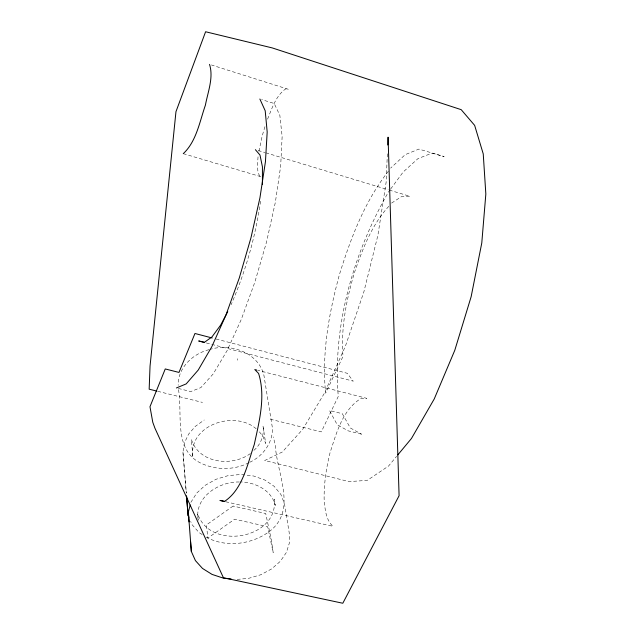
<?xml version="1.0" encoding="UTF-8"?>
<svg xmlns="http://www.w3.org/2000/svg" width="635" height="635" viewBox="0 0 635 635"><rect width="100%" height="100%" fill="white"/><g stroke="black" fill="none" stroke-linecap="round" stroke-linejoin="round"><path stroke-width="0.48" stroke-dasharray="3.17 2.38" d="M387.358 153.797L386.144 182.174L377.896 235.299L363.895 291.759L345.432 346.123L324.35 393.319L302.681 429.387L282.305 452.009L264.747 460.502L348.972 481.584L367.205 480.409L388.509 466.074L396.573 456.382M258.04 156.813L257.445 165.433L257.953 171.966L259.548 175.951L261.279 176.697M260.525 201.231C255.54 236.839 245.459 271.764 231.1 304.721M182.959 452.112L186.309 493.101L182.959 452.112L184.38 442.944L188.579 434.173L195.342 426.355L204.24 419.989M258.929 151.281L262.255 135.676L265.041 126.365M267.557 119.174C272.01 108.442 275.757 95.845 285.671 88.9L288.488 89.337L211.415 64.968M190.889 502.325L196.644 493.157L205.216 485.283L216.011 479.282L228.275 475.583L241.125 474.472L253.643 476.012L264.93 480.076L274.217 486.362L280.86 494.403L284.44 503.626L289.195 532.686L289.497 542.56L286.472 552.307L280.368 561.292L271.613 568.928L260.802 574.739L248.642 578.342L236.895 579.43M388.414 171.204C364.609 201.486 350.774 238.093 339.439 274.534C329.009 313.063 321.596 353.155 325.636 393.184L343.019 356.378C340.725 327.858 346.464 299.434 354.56 272.209C362.752 248.737 371.888 224.504 389.08 206.01M390.16 189.674L388.461 191.984C353.37 253.262 332.438 325.477 338.272 396.415L321.318 431.879L270.502 419.275M390.731 188.905L403.217 171.95L418.005 158.607L431.967 153.178L444.143 156.575L418.909 149.098L405.217 154.638L390.652 168.1M253.897 450.342C260.945 444.452 264.47 434.824 262.961 425.76L265.708 443.452L262.906 436.213L257.786 429.895M391.612 203.081L401.352 196.707L410.035 196.342L389.168 190.048M250.349 453.588C231.981 467.066 198.834 463.463 191.405 439.436L192.921 457.375C188.008 425.252 234.275 409.75 256.207 428.792M248.841 462.732C234.49 470.202 216.757 470.241 202.041 463.701C172.776 450.81 182.904 414.068 178.451 389.271M249.714 462.288C262.787 456.255 272.891 442.849 272.431 428.077L263.938 375.436C258.477 352.568 230.688 342.932 209.844 349.433M208.939 349.71C192.873 353.647 177.617 367.983 178.173 385.366M239.339 482.005C218.94 481.37 193.897 497.292 198.239 520.144L197.699 513.794C209.669 550.855 278.773 539.226 274.328 499.11L275.296 505.373C271.51 489.974 255.048 482.187 240.276 481.925M225.742 501.769L332.994 526.344C325.477 519.47 325.033 508.659 324.136 499.197C323.898 483.418 326.303 467.757 330.121 452.477C336.455 433.11 342.4 410.091 360.743 398.605L366.768 398.351L257.643 370.276M157.734 391.311L202.501 402.415M178.308 388.445L190.762 391.557L200.882 387.596L213.233 373.864L227.036 350.726L241.276 319.453L254.818 282.257L266.51 242.094L275.352 202.319L280.662 166.219L282.138 136.557L279.844 115.3L274.185 103.489L261.66 99.576M206.375 342.979L353.274 381.183L347.226 373.285L215.067 338.741M183.269 153.662L261.199 176.784M258.231 150.527L264.874 152.527M265.819 152.813L388.215 189.754M202.192 534.559L199.072 532.567L192.127 524.756L190.667 521.438M206.097 537.059C224.853 547.457 249.103 544.886 266.771 533.297C298.569 512.643 277.13 475.163 275.328 445.778L273.383 436.896M237.514 358.712L237.728 360.22M233.101 506.055L206.526 524.851L207.748 538.139L234.64 519.208L267.605 526.661L273.193 552.609L271.24 539.321L265.692 513.501L233.101 506.055M361.482 434.157L348.075 430.816L337.185 424.664L329.478 410.472L342.328 413.718L350.306 427.95L361.482 434.157"/><path stroke-width="0.95" d="M262.414 184.618L262.438 166.886L259.993 155.035L255.381 149.669M387.739 144.994L388.072 137.168L399.09 495.705L342.813 603.25L223.409 577.731L154.924 428.173L152.773 422.251L149.979 406.725L165.251 368.951L178.983 372.427L194.961 333.486L212.193 337.987M231.124 579.009L223.456 578.183L212.066 574.413L202.501 568.436L195.429 560.618L191.341 551.466L188.325 512.135L190.19 505M227.751 311.65L220.607 325.176L211.892 337.002L204.43 342.289L198.691 340.979L204.454 342.479M397.812 454.89L411.456 438.491L434.229 398.97L454.779 350.322L471.146 296.688L481.782 242.975L485.839 194.04L483.243 153.924L474.647 125.373L461.185 109.657L272.248 47.919L205.597 31.75L175.966 111.665L150.043 366.133L149.161 389.184L156.781 391.073M183.269 153.662C196.477 141.367 199.636 121.626 205.407 105.164C207.843 91.972 213.757 77.668 209.534 64.373M176.387 387.969L186.182 383.905L198.223 370.054L211.773 346.766L225.838 315.333L239.284 277.987L250.984 237.688L259.937 197.81L265.446 161.647L267.184 131.977L265.2 110.752L259.866 99.012M224.774 501.547L219.948 500.436L224.568 501.364C242.705 489.418 247.515 463.82 254.246 444.587C259.191 421.545 265.89 396.677 258.588 373.451L254.77 369.538L256.683 370.03M186.531 496.086L188.119 515.628L188.849 517.287M186.547 496.03L188.119 515.628M188.325 512.135L189.079 521.906M190.571 541.576L191.341 551.466"/></g></svg>
